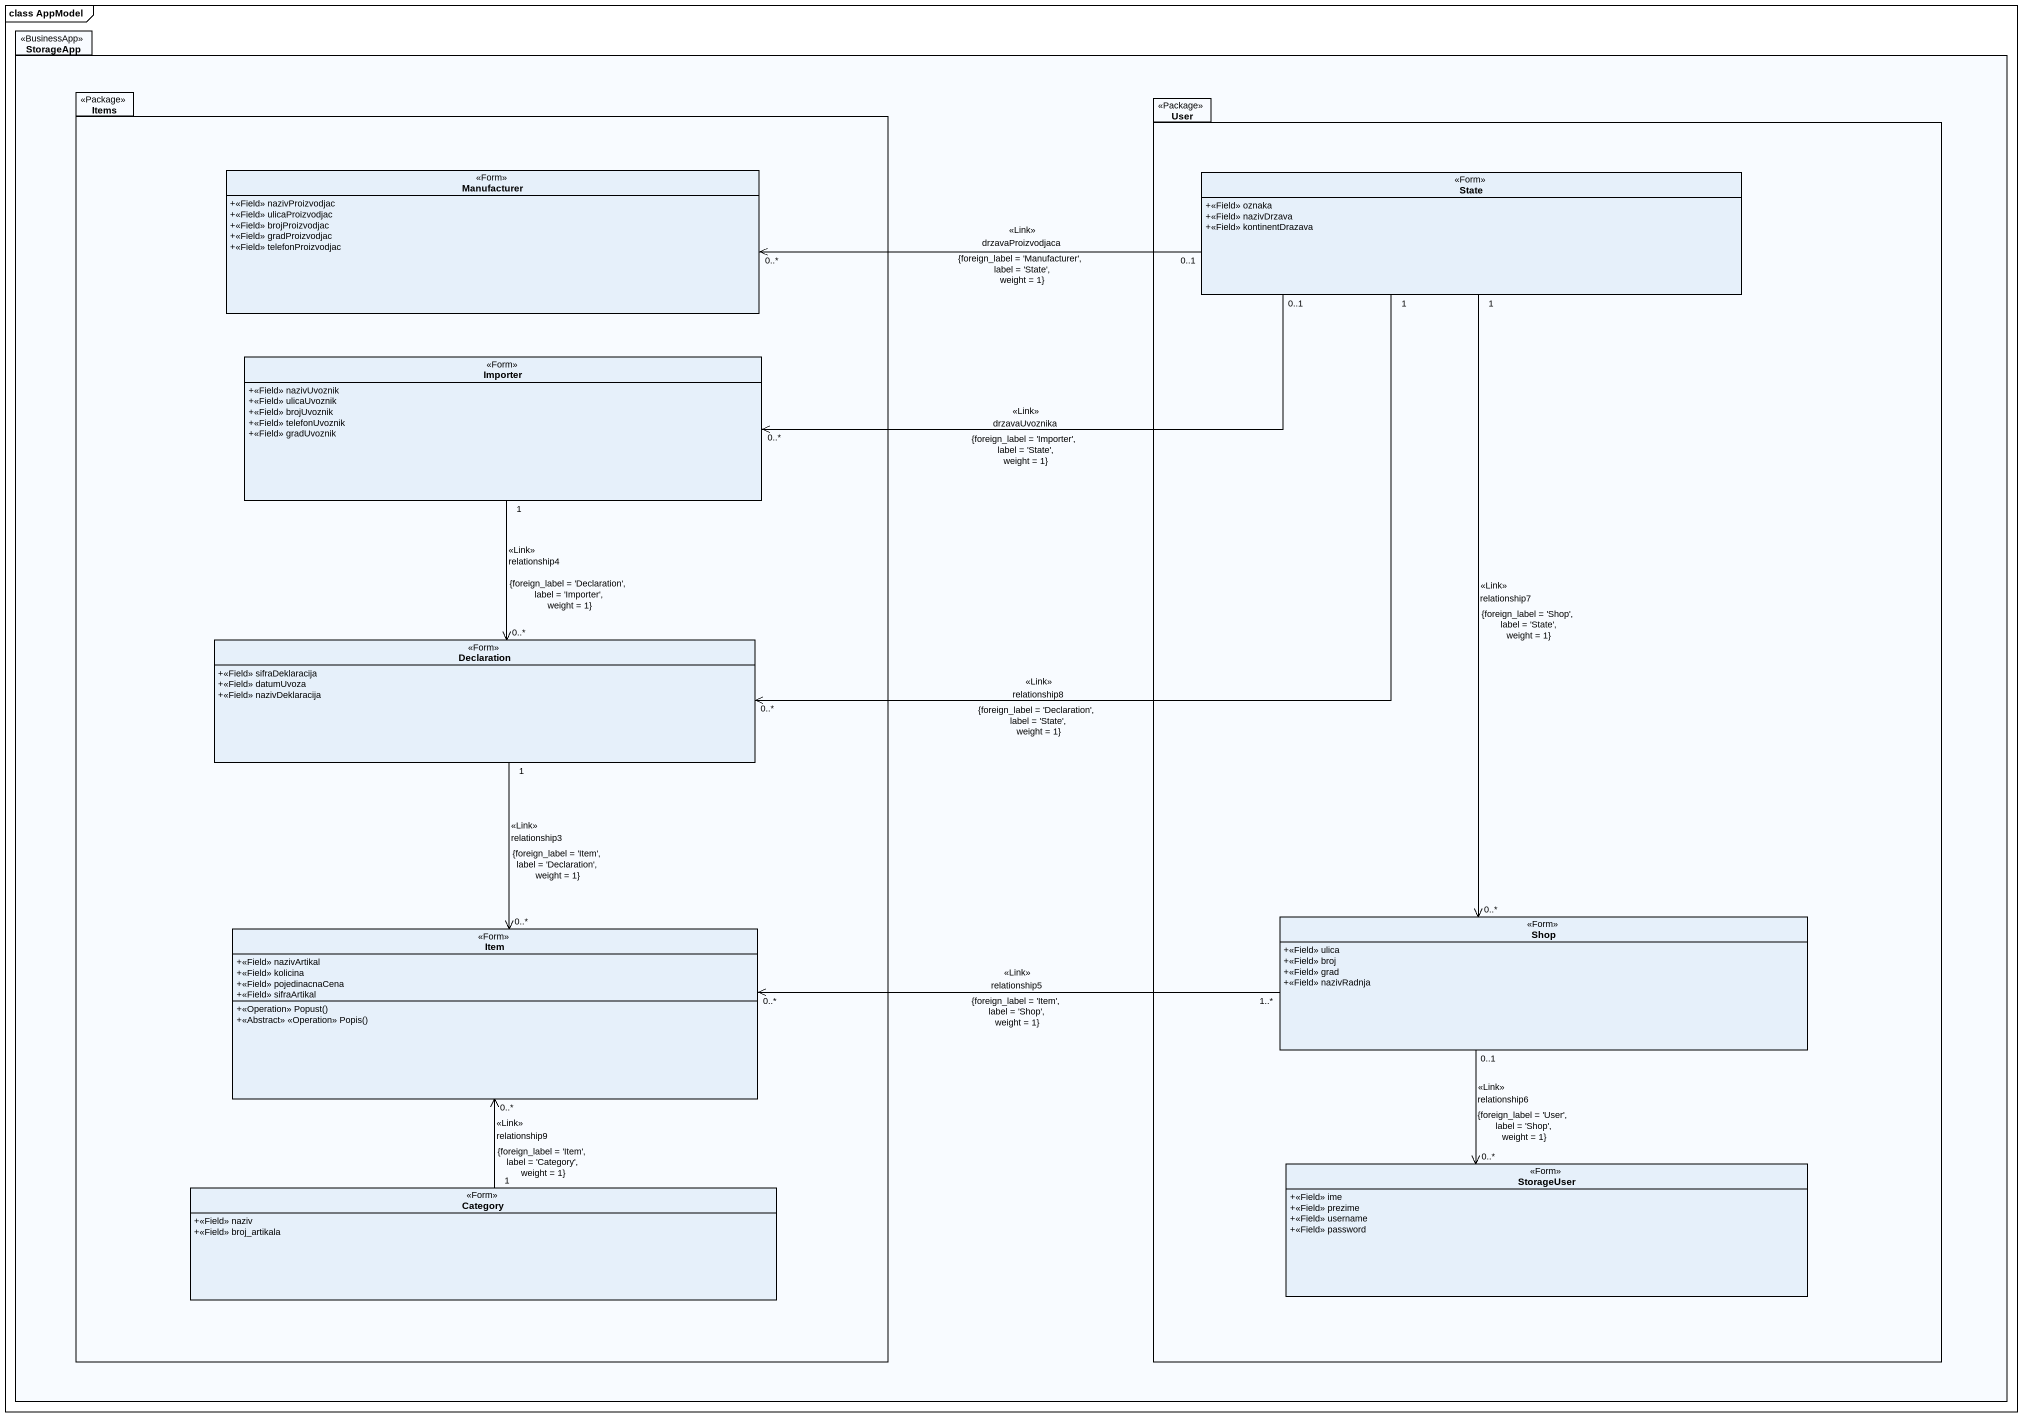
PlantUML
@startuml
mainframe class AppModel
hide circle
hide empty members
skinparam classAttributeIconSize 0
package StorageApp <<BusinessApp>> {
  package Items <<Package>> {
    class Manufacturer <<Form>> {
      +<<Field>> nazivProizvodjac
      +<<Field>> ulicaProizvodjac
      +<<Field>> brojProizvodjac
      +<<Field>> gradProizvodjac
      +<<Field>> telefonProizvodjac
    }
    class Importer <<Form>> {
      +<<Field>> nazivUvoznik
      +<<Field>> ulicaUvoznik
      +<<Field>> brojUvoznik
      +<<Field>> telefonUvoznik
      +<<Field>> gradUvoznik
    }
    class Declaration <<Form>> {
      +<<Field>> sifraDeklaracija
      +<<Field>> datumUvoza
      +<<Field>> nazivDeklaracija
    }
    class Item <<Form>> {
      +<<Field>> nazivArtikal
      +<<Field>> kolicina
      +<<Field>> pojedinacnaCena
      +<<Field>> sifraArtikal
      +<<Operation>> Popust()
      +<<Abstract>> <<Operation>> Popis()
    }
    class Category <<Form>> {
      +<<Field>> naziv
      +<<Field>> broj_artikala
    }
  }
  package User <<Package>> {
    class "State" as State_ <<Form>> {
      +<<Field>> oznaka
      +<<Field>> nazivDrzava
      +<<Field>> kontinentDrazava
    }
    class Shop <<Form>> {
      +<<Field>> ulica
      +<<Field>> broj
      +<<Field>> grad
      +<<Field>> nazivRadnja
    }
    class StorageUser <<Form>> {
      +<<Field>> ime
      +<<Field>> prezime
      +<<Field>> username
      +<<Field>> password
    }
  }
}
Manufacturer "0..*" <-right- "0..1" State_ : <<Link>>\ndrzavaProizvodjaca\n{foreign_label = 'Manufacturer', label = 'State', weight = 1}
State_ "1" --> "0..*" Shop : <<Link>>\nrelationship7\n{foreign_label = 'Shop', label = 'State', weight = 1}
Importer "0..*" <-right- "0..1" State_ : <<Link>>\ndrzavaUvoznika\n{foreign_label = 'Importer', label = 'State', weight = 1}
Declaration "0..*" <-right- "1" State_ : <<Link>>\nrelationship8\n{foreign_label = 'Declaration', label = 'State', weight = 1}
Declaration "0..*" <-up- "1" Importer : <<Link>>\nrelationship4\n{foreign_label = 'Declaration', label = 'Importer', weight = 1}
Item "0..*" <-up- "1" Declaration : <<Link>>\nrelationship3\n{foreign_label = 'Item', label = 'Declaration', weight = 1}
Item "0..*" <-right- "1..*" Shop : <<Link>>\nrelationship5\n{foreign_label = 'Item', label = 'Shop', weight = 1}
Shop "0..1" --> "0..*" StorageUser : <<Link>>\nrelationship6\n{foreign_label = 'User', label = 'Shop', weight = 1}
Category "1" -up-> "0..*" Item : <<Link>>\nrelationship9\n{foreign_label = 'Item', label = 'Category', weight = 1}
@enduml
